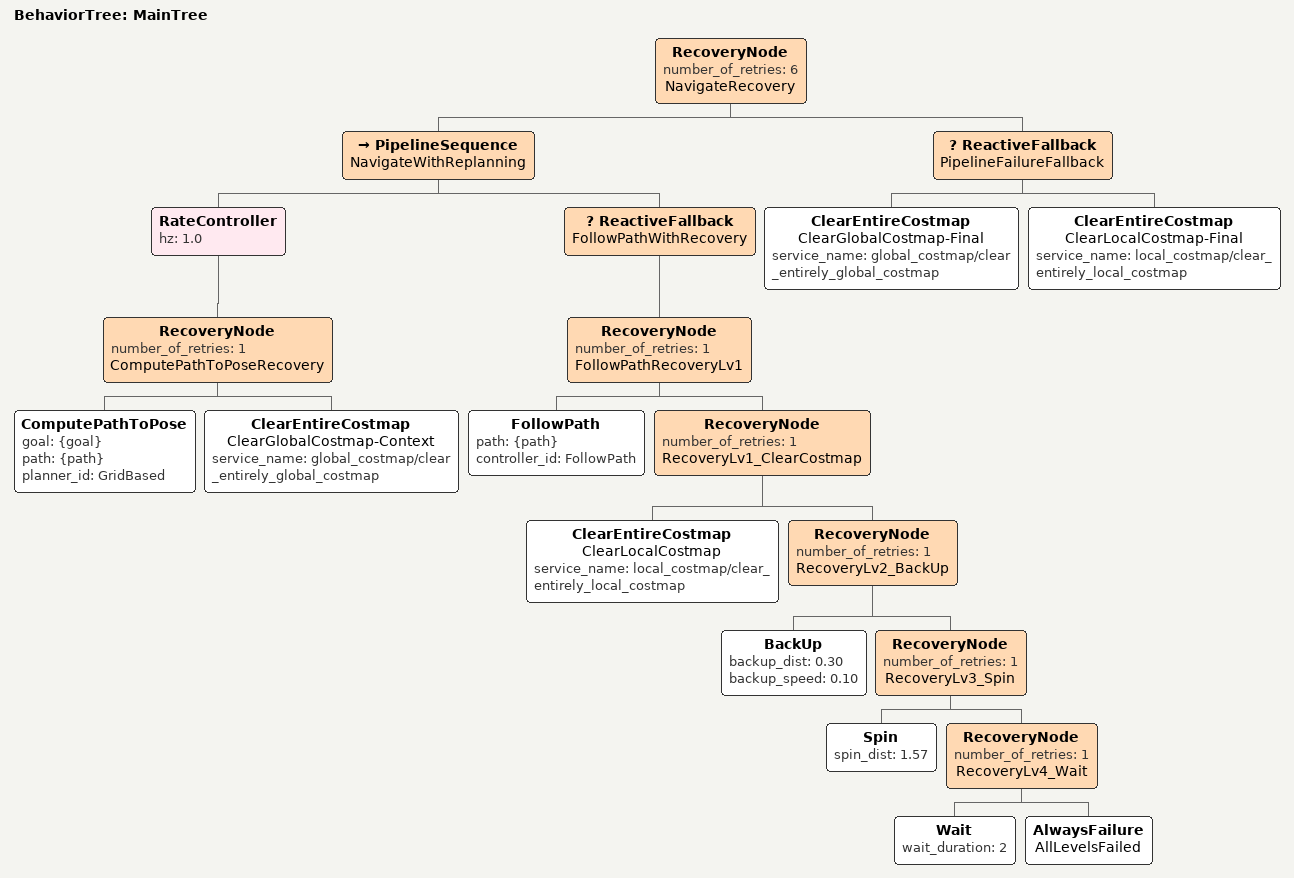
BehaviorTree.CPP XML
<?xml version="1.0"?>
<root main_tree_to_execute="MainTree">
  <BehaviorTree ID="MainTree">
    <!-- 任务入口：故障恢复计数器（四级全失败后向上抛） -->
    <RecoveryNode number_of_retries="6" name="NavigateRecovery">
      <PipelineSequence name="NavigateWithReplanning">

        <!-- 任务级重规划控制：1Hz 节流 + 距离触发 -->
        <RateController hz="1.0">
          <RecoveryNode number_of_retries="1" name="ComputePathToPoseRecovery">
            <ComputePathToPose goal="{goal}" path="{path}" planner_id="GridBased"/>
            <ClearEntireCostmap name="ClearGlobalCostmap-Context"
                               service_name="global_costmap/clear_entirely_global_costmap"/>
          </RecoveryNode>
        </RateController>

        <!-- ==== 四级递进脱困 ====
             局部控制（含 TEB 输出、七扇区限速、RL 避障接管）失败时，
             逐级进入恢复；每级恢复后回到 PipelineSequence 重新规划。-->
        <ReactiveFallback name="FollowPathWithRecovery">

          <!-- 第 1~4 级嵌套：最外层先尝试正常跟随 -->
          <RecoveryNode number_of_retries="1" name="FollowPathRecoveryLv1">
            <FollowPath path="{path}" controller_id="FollowPath"/>

            <!-- 第一级：清代价地图（清局部图动态层，零运动成本） -->
            <RecoveryNode number_of_retries="1" name="RecoveryLv1_ClearCostmap">
              <ClearEntireCostmap name="ClearLocalCostmap"
                                  service_name="local_costmap/clear_entirely_local_costmap"/>
              <!-- 第一级失败 → 第二级：后退脱困（沿进入方向原路退出窄通道） -->
              <RecoveryNode number_of_retries="1" name="RecoveryLv2_BackUp">
                <BackUp backup_dist="0.30" backup_speed="0.10"/>
                <!-- 第二级失败 → 第三级：原地旋转重定向（开阔区解锁朝向） -->
                <RecoveryNode number_of_retries="1" name="RecoveryLv3_Spin">
                  <Spin spin_dist="1.57"/>
                  <!-- 第三级失败 → 第四级：等待传感器刷新（人流自行通过，兜底） -->
                  <RecoveryNode number_of_retries="1" name="RecoveryLv4_Wait">
                    <Wait wait_duration="2"/>
                    <!-- 全部失败：向上层 NavigateRecovery 抛出，由其决定重试或终止 -->
                    <AlwaysFailure name="AllLevelsFailed"/>
                  </RecoveryNode>
                </RecoveryNode>
              </RecoveryNode>
            </RecoveryNode>
          </RecoveryNode>

        </ReactiveFallback>

      </PipelineSequence>
      <!-- 任务级兜底：管道整体失败时，先清全局图再重试（最多 6 次） -->
      <ReactiveFallback name="PipelineFailureFallback">
        <ClearEntireCostmap name="ClearGlobalCostmap-Final"
                            service_name="global_costmap/clear_entirely_global_costmap"/>
        <ClearEntireCostmap name="ClearLocalCostmap-Final"
                            service_name="local_costmap/clear_entirely_local_costmap"/>
      </ReactiveFallback>
    </RecoveryNode>
  </BehaviorTree>
</root>
